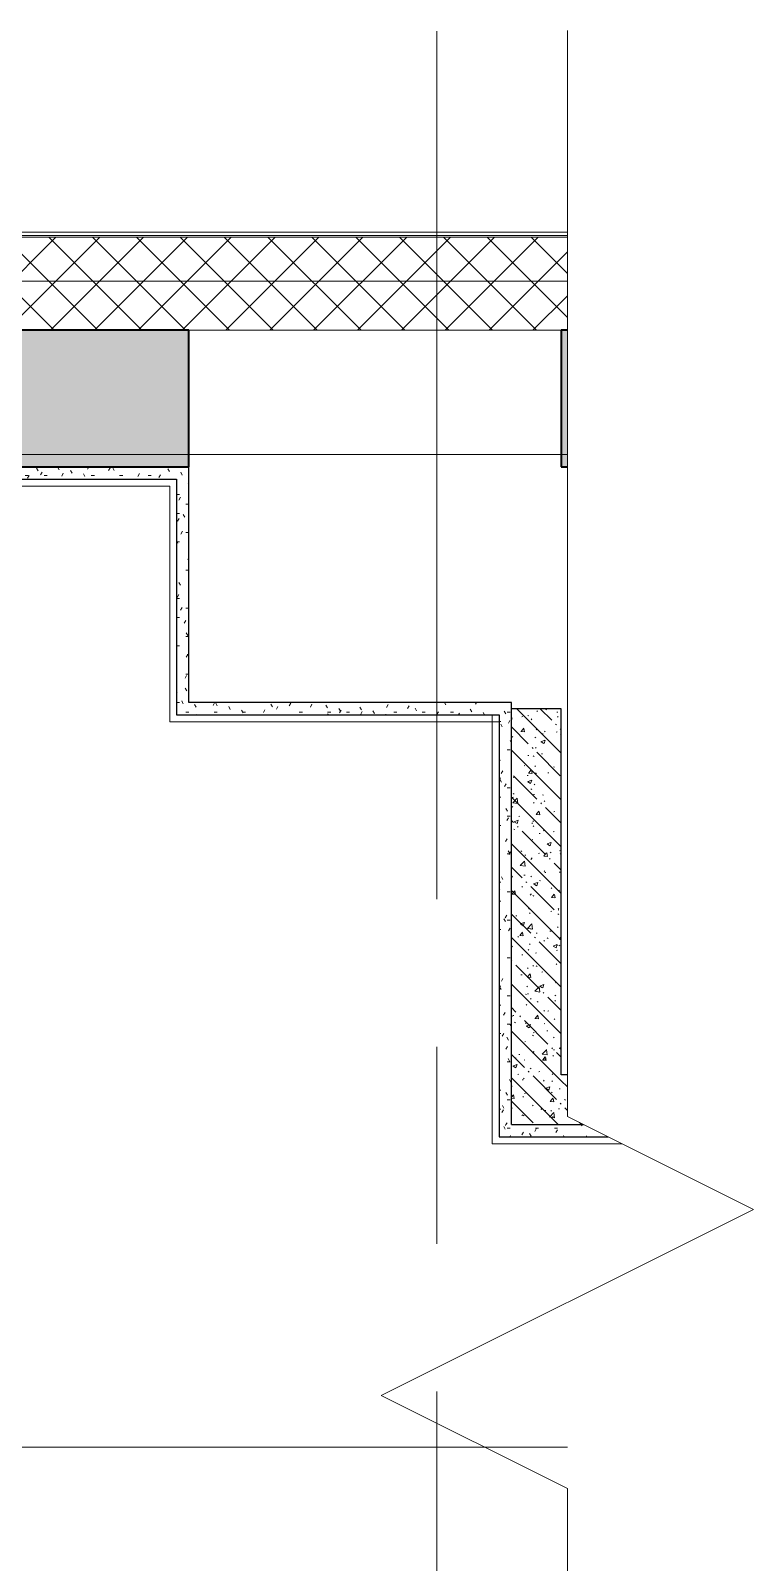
# Model space of a CAD drawing. Header units: millimetres. Extents: x 63482 to 319368, y -8553 to 29000.
# Drawn here: x 79659 to 80825, y 13214 to 15683 of the extents above; entities that cross this region are included whole.
import ezdxf

# ---------------------------------------------------------------- set-up
doc = ezdxf.new("R2010")
doc.units = ezdxf.units.MM
doc.linetypes.add('Осевая', pattern=[1587.5, 317.5, -238.125, 793.75, -238.125])
for name, color, linetype, lineweight in [('A-DETL-GENF', 7, 'Continuous', 9), ('A-WALL', 7, 'Continuous', 9), ('I-WALL', 7, 'Continuous', 9), ('Оси', 7, 'Continuous', 9), ('Оси-2', 7, 'Осевая', 9)]:
    doc.layers.add(name, color=color, linetype=linetype, lineweight=lineweight)
for name, color, linetype, lineweight, true_color in [('A-WALL-1', 7, 'Continuous', 25, 0x3c3c3c), ('A-WALL-2', 7, 'Continuous', 15, 0x3c3c3c), ('A-WALL-3', 7, 'Continuous', 35, 0x3c3c3c), ('A-WALL-FNSH-1', 7, 'Continuous', 15, 0x3c3c3c), ('A-WALL-FNSH-2', 7, 'Continuous', 9, 0x3c3c3c), ('S-WALL-ANLY-1', 7, 'Continuous', 5, 0x008040)]:
    doc.layers.add(name, color=color, linetype=linetype, lineweight=lineweight, true_color=true_color)
pattern_1 = [(135, (61804.263, 0), (-37.71708, -37.71708), [53.34, -8.89, 1.778, -8.89]), (135, (61804.263, 37.694), (-37.71708, -37.71708), []), (50, (61804.263, 0), (63.7639, -5.57885), [6.668, -73.343]), (355, (61804.26, 0), (-12.33488, 66.86951), [5.334, -58.674]), (100.451, (61809.58, -0.465), (51.43036, 61.29098), [5.667, -62.332]), (46.184, (61804.26, 17.78), (94.87722, -14.71484), [10.001, -110.014]), (96.636, (61812.17, 16.55), (83.09115, 86.5993), [8.5, -93.497]), (351.184, (61804.26, 17.78), (83.09204, 86.5993), [8.001, -88.011]), (21, (61813.153, 13.335), (53.06449, -35.79273), [6.667, -73.342]), (326, (61813.15, 13.335), (21.63066, 64.46546), [5.334, -58.674]), (71.451, (61817.575, 10.35), (74.69646, 28.67237), [5.667, -62.332]), (37.5, (61804.263, 0), (1.080413, 29.59427), [1.676, -56.286, 1.676, -57.887, -58.896]), (37.5, (61804.263, 0), (1.080413, 29.59427), [-117.526, 1.676, -57.22]), (7.5, (61804.263, 0), (23.386368, 35.063507), [1.676, -32.283, 1.676, -54.953, -22.447]), (7.5, (61804.263, 0), (23.386368, 35.063507), [-90.589, 1.676, -20.771]), (327.5, (61784.438, 0), (47.456567, -2.005468), [1.676, -20.549, 1.676, -67.666, -92.012]), (327.5, (61784.438, 0), (47.456567, -2.005468), [-91.567, 1.676, -90.335]), (317.5, (61775.55, 0), (51.84495, 8.89904), [1.676, -27.216, 1.676, -44.374, -65.342]), (317.5, (61775.55, 0), (51.84495, 8.89904), [-74.943, 1.676, -63.665])]
pattern_2 = [(0, (61804.263, 0), (60.96, 15.24), [5.029, -40.691, 5.029, -40.691, -243.84]), (0, (61804.263, 0), (60.96, 15.24), [-91.44, 5.029, -86.411, 5.029, -40.691, -106.68]), (0, (61804.263, 0), (60.96, 15.24), [-228.6, 5.029, -25.451, 5.029, -71.171]), (120, (61827.123, 7.62), (-43.678227, 45.172909), [5.029, -40.691, 5.029, -40.691, -243.84]), (120, (61827.123, 7.62), (-43.678227, 45.172909), [-91.44, 5.029, -86.411, 5.029, -40.691, -106.68]), (120, (61827.123, 7.62), (-43.678227, 45.172909), [-228.6, 5.029, -25.451, 5.029, -71.171]), (240, (61834.743, 38.1), (-17.281773, -60.412909), [5.029, -40.691, 5.029, -40.691, -243.84]), (240, (61834.743, 38.1), (-17.281773, -60.412909), [-91.44, 5.029, -86.411, 5.029, -40.691, -106.68]), (240, (61834.743, 38.1), (-17.281773, -60.412909), [-228.6, 5.029, -25.451, 5.029, -71.171])]

# ---------------------------------------------------------------- blocks, each defined once
blk = doc.blocks.new('DET_L_Линия разрыва - М100-31033772-Фрагмент 3_5')
at = {"layer": 'A-DETL-GENF'}
for p, q in [((1900, 300), (1750, 0)), ((2200, -300), (1900, 300)), ((1750, 0), (348, 0)), ((2350, 0), (2200, -300)), ((4100, 0), (2350, 0))]:
    blk.add_line(p, q, dxfattribs=at)

msp = doc.modelspace()

# ---------------------------------------------------------------- hatches: boundary and pattern name
at = {"layer": 'A-WALL'}
h = msp.add_hatch(dxfattribs=at)
h.set_pattern_fill('FP_2', color=256, style=0, pattern_type=2)
h.set_pattern_definition([(45, (61804.263, 0), (-35.35534, 35.35534), []), (135, (61804.263, 0), (-35.35534, -35.35534), [])])
h.paths.add_polyline_path([(75617.3, 15200), (76397.3, 15200), (76397.3, 15350), (75096.4, 15350), (75096.4, 15200), (75519.4, 15200)])
h.paths.add_polyline_path([(80524.6, 15200), (80524.6, 15350), (76597.3, 15350), (76597.3, 15200), (80509.5, 15200)])
at = {"layer": 'I-WALL'}
h = msp.add_hatch(dxfattribs=at)
h.set_pattern_fill('FP_3', color=256, style=0, pattern_type=2)
h.set_pattern_definition([(45, (61804.263, 0), (-28.51267, 28.51267), []), (45, (61832.775, 0), (-28.51267, 28.51267), [50.403, -10.081, 1.676, -8.404])])
h.paths.add_polyline_path([(76114.3, 14980), (76397.3, 14980), (76397.3, 15200), (76114.3, 15200), (76114.3, 15177.6)])
h.paths.add_polyline_path([(76694.3, 14980), (79914.5, 14980), (79914.5, 15200), (76597.3, 15200), (76597.3, 14980), (76614.3, 14980)])
h.paths.add_polyline_path([(80524.6, 14980), (80524.6, 15200), (80514.5, 15200), (80514.5, 14980)])
h = msp.add_hatch(dxfattribs=at)
h.set_pattern_fill('FP_10', color=256, style=0, pattern_type=2)
h.set_pattern_definition(pattern_2)
h.paths.add_polyline_path([(79726.8, 14960), (79894.5, 14960), (79894.5, 14980), (78694.3, 14980), (78694.3, 14960), (79531.1, 14960)])
h = msp.add_hatch(dxfattribs=at)
h.set_pattern_fill('FP_10', color=256, style=0, pattern_type=2)
h.set_pattern_definition(pattern_2)
h.paths.add_polyline_path([(79894.5, 14600), (79914.5, 14600), (79914.5, 14980), (79894.5, 14980), (79894.5, 14667.9)])
h = msp.add_hatch(dxfattribs=at)
h.set_pattern_fill('FP_10', color=256, style=0, pattern_type=2)
h.set_pattern_definition(pattern_2)
h.paths.add_polyline_path([(80118.2, 14580), (80414.5, 14580), (80414.5, 14600), (79894.5, 14600), (79894.5, 14580)])
h = msp.add_hatch(dxfattribs=at)
h.set_pattern_fill('FP_10', color=256, style=0, pattern_type=2)
h.set_pattern_definition(pattern_2)
h.paths.add_polyline_path([(80434.5, 13920), (80434.5, 14600), (80414.5, 14600), (80414.5, 13920)])
h = msp.add_hatch(dxfattribs=at)
h.set_pattern_fill('FP_4', color=256, style=0, pattern_type=2)
h.set_pattern_definition(pattern_1)
h.paths.add_polyline_path([(80514.5, 13920), (80514.5, 14590), (80434.5, 14590), (80434.5, 13920)])
h = msp.add_hatch(dxfattribs=at)
h.set_pattern_fill('FP_4', color=256, style=0, pattern_type=2)
h.set_pattern_definition(pattern_1)
h.paths.add_polyline_path([(80550.6, 13920), (80524.6, 13933), (80524.6, 14000), (80514.5, 14000), (80514.5, 13920), (80524.6, 13920)])
h = msp.add_hatch(dxfattribs=at)
h.set_pattern_fill('FP_10', color=256, style=0, pattern_type=2)
h.set_pattern_definition(pattern_2)
h.paths.add_polyline_path([(80590.6, 13900), (80550.6, 13920), (80414.5, 13920), (80414.5, 13900), (80524.6, 13900)])

# ---------------------------------------------------------------- linework, layer by layer
at = {"layer": 'A-WALL'}
msp.add_line((80524.6, 15350), (76597.3, 15350), dxfattribs=at)
at = {"layer": 'A-WALL-1'}
for p, q in [((79914.5, 14600), (79914.5, 14980)), ((78714.3, 14960), (79894.5, 14960)), ((79894.5, 14960), (79894.5, 14580)), ((80434.5, 14600), (79914.5, 14600)), ((80434.5, 13920), (80434.5, 14600)), ((79894.5, 14580), (80414.5, 14580)), ((80414.5, 14580), (80414.5, 13900)), ((80514.5, 14590), (80434.5, 14590)), ((80514.5, 14000), (80514.5, 14590)), ((80524.6, 14000), (80514.5, 14000)), ((80414.5, 13900), (80590.6, 13900)), ((80434.5, 13920), (80550.6, 13920))]:
    msp.add_line(p, q, dxfattribs=at)
at = {"layer": 'A-WALL-2'}
msp.add_line((76597.3, 15200), (80524.6, 15200), dxfattribs=at)
at = {"layer": 'A-WALL-3'}
for p, q in [((79914.5, 15200), (76597.3, 15200)), ((79914.5, 14980), (79914.5, 15200)), ((80514.5, 15200), (80514.5, 14980)), ((80524.6, 15200), (80514.5, 15200)), ((76597.3, 14980), (79914.5, 14980)), ((80514.5, 14980), (80524.6, 14980))]:
    msp.add_line(p, q, dxfattribs=at)
at = {"layer": 'A-WALL-FNSH-1'}
msp.add_line((80524.6, 15353), (76597.3, 15353), dxfattribs=at)
at = {"layer": 'A-WALL-FNSH-2'}
msp.add_line((80524.6, 15358), (76597.3, 15358), dxfattribs=at)
at = {"layer": 'I-WALL'}
for p, q in [((79883.5, 14949), (78726.3, 14949)), ((79883.5, 14569), (79883.5, 14949)), ((80414.5, 14569), (79883.5, 14569)), ((80403.5, 13889), (80403.5, 14580)), ((80612.6, 13889), (80403.5, 13889))]:
    msp.add_line(p, q, dxfattribs=at)
at = {"layer": 'S-WALL-ANLY-1'}
msp.add_line((80524.6, 15279), (76597.3, 15279), dxfattribs=at)
at = {"layer": 'Оси'}
for p, q in [((80314.3, 14432), (80314.3, 15682)), ((79274.6, 15000), (80524.6, 15000)), ((79274.6, 13400), (80524.6, 13400))]:
    msp.add_line(p, q, dxfattribs=at)
at = {"layer": 'Оси-2'}
msp.add_line((80314.3, 12140.1), (80314.3, 14432), dxfattribs=at)

# ---------------------------------------------------------------- block references
at = {"layer": 'A-DETL-GENF', "rotation": 90.00000000000007}
msp.add_blockref('DET_L_Линия разрыва - М100-31033772-Фрагмент 3_5', (80524.6, 11583), dxfattribs=at)

doc.saveas('drawing.dxf')
